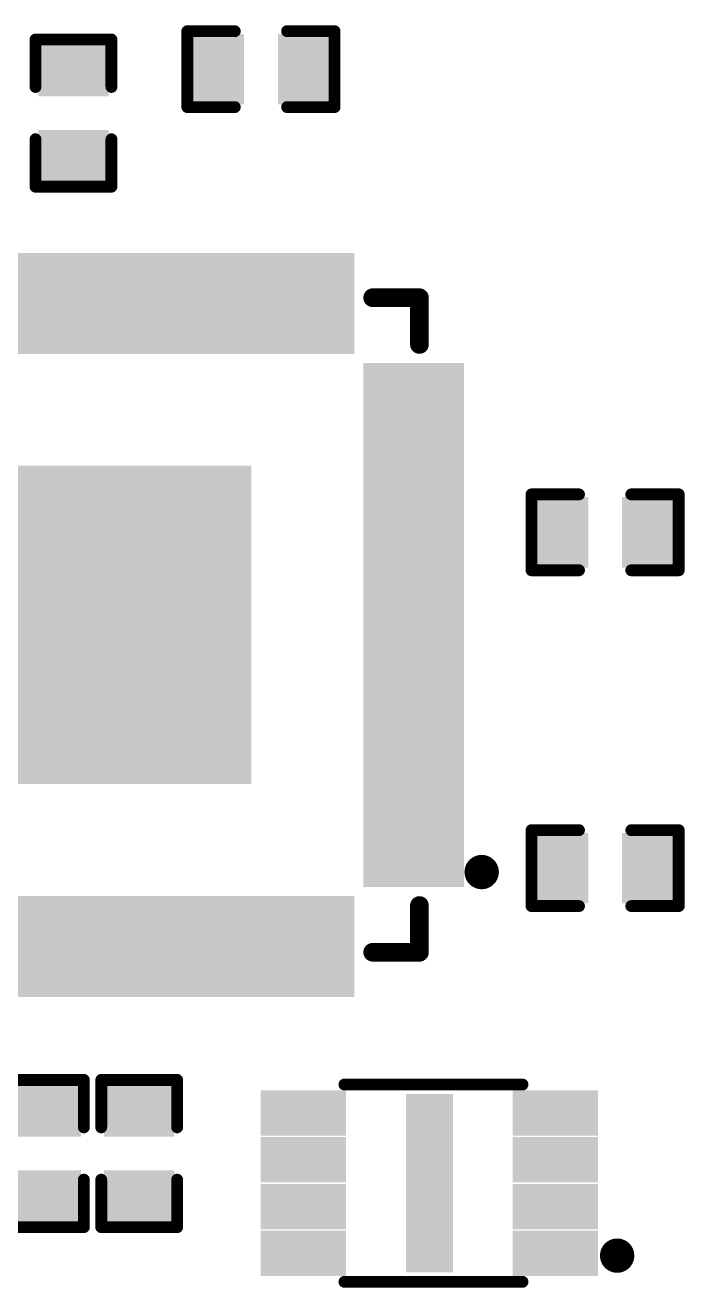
# Model space of a CAD drawing. Header units: inches. Extents: x -5 to 5450, y -4 to 5452.
# Drawn here: x 44.59 to 51.64, y 13.14 to 26.64 of the extents above; entities that cross this region are included whole.
import ezdxf

# ---------------------------------------------------------------- set-up
doc = ezdxf.new("R2010")
doc.units = ezdxf.units.IN
for name, color, linetype in [('Top Layer', 1, 'Continuous'), ('Top Overlay', 2, 'Continuous'), ('Top Paste', 8, 'Continuous'), ('Top Solder', 216, 'Continuous')]:
    doc.layers.add(name, color=color, linetype=linetype)

# ---------------------------------------------------------------- blocks, each defined once
blk = doc.blocks.new('8_USON__2_3__16')
at = {"layer": 'Top Layer'}
for points in [[(-0.356, 0.14), (0.356, 0.14), (0.356, -0.14), (-0.356, -0.14)], [(2.34, 0.14), (3.051, 0.14), (3.051, -0.14), (2.34, -0.14)], [(1.198, 0.1), (1.498, 0.1), (1.498, -1.6), (1.198, -1.6)], [(-0.356, -0.36), (0.356, -0.36), (0.356, -0.64), (-0.356, -0.64)], [(2.34, -0.36), (3.051, -0.36), (3.051, -0.64), (2.34, -0.64)], [(-0.356, -0.86), (0.356, -0.86), (0.356, -1.14), (-0.356, -1.14)], [(2.34, -0.86), (3.051, -0.86), (3.051, -1.14), (2.34, -1.14)], [(-0.356, -1.36), (0.356, -1.36), (0.356, -1.64), (-0.356, -1.64)], [(2.34, -1.36), (3.051, -1.36), (3.051, -1.64), (2.34, -1.64)]]:
    blk.add_hatch(color=1, dxfattribs=at).paths.add_polyline_path(points)
at = {"layer": 'Top Paste'}
for points in [[(-0.356, 0.14), (0.356, 0.14), (0.356, -0.14), (-0.356, -0.14)], [(2.34, 0.14), (3.051, 0.14), (3.051, -0.14), (2.34, -0.14)], [(1.198, 0.1), (1.498, 0.1), (1.498, -1.6), (1.198, -1.6)], [(-0.356, -0.36), (0.356, -0.36), (0.356, -0.64), (-0.356, -0.64)], [(2.34, -0.36), (3.051, -0.36), (3.051, -0.64), (2.34, -0.64)], [(-0.356, -0.86), (0.356, -0.86), (0.356, -1.14), (-0.356, -1.14)], [(2.34, -0.86), (3.051, -0.86), (3.051, -1.14), (2.34, -1.14)], [(-0.356, -1.36), (0.356, -1.36), (0.356, -1.64), (-0.356, -1.64)], [(2.34, -1.36), (3.051, -1.36), (3.051, -1.64), (2.34, -1.64)]]:
    blk.add_hatch(color=8, dxfattribs=at).paths.add_polyline_path(points)
at = {"layer": 'Top Solder'}
for points in [[(-0.457, 0.242), (0.457, 0.242), (0.457, -0.242), (-0.457, -0.242)], [(1.096, 0.202), (1.599, 0.202), (1.599, -1.702), (1.096, -1.702)], [(2.238, 0.242), (3.152, 0.242), (3.152, -0.242), (2.238, -0.242)], [(-0.457, -0.258), (0.457, -0.258), (0.457, -0.742), (-0.457, -0.742)], [(2.238, -0.258), (3.152, -0.258), (3.152, -0.742), (2.238, -0.742)], [(-0.457, -0.758), (0.457, -0.758), (0.457, -1.242), (-0.457, -1.242)], [(2.238, -0.758), (3.152, -0.758), (3.152, -1.242), (2.238, -1.242)], [(-0.457, -1.258), (0.457, -1.258), (0.457, -1.742), (-0.457, -1.742)], [(2.238, -1.258), (3.152, -1.258), (3.152, -1.742), (2.238, -1.742)]]:
    blk.add_hatch(color=216, dxfattribs=at).paths.add_polyline_path(points)
at = {"layer": 'Top Overlay'}
for points in [[(2.257, 0.305, 0.127, 0.127, 0), (0.352, 0.305, 0.127, 0.127, 0)], [(2.257, -1.805, 0.127, 0.127, 0), (0.352, -1.805, 0.127, 0.127, 0)]]:
    blk.add_lwpolyline(points, format="xyseb", dxfattribs=at)
for points in [[(0.32, 0.305, 0.0635, 0.0635, 1), (0.383, 0.305, 0.0635, 0.0635, 1)], [(2.225, 0.305, 0.0635, 0.0635, 1), (2.288, 0.305, 0.0635, 0.0635, 1)], [(-0.604, 0.025, 0.254, 0.254, 1), (-0.717, 0.025, 0.254, 0.254, 1)], [(-0.781, 0.025, 0.127, 0.127, 1), (-0.654, 0.025, 0.127, 0.127, 1)], [(-0.667, 0.025, 0.127, 0.127, 1), (-0.54, 0.025, 0.127, 0.127, 1)], [(0.32, -1.805, 0.0635, 0.0635, 1), (0.383, -1.805, 0.0635, 0.0635, 1)], [(2.225, -1.805, 0.0635, 0.0635, 1), (2.288, -1.805, 0.0635, 0.0635, 1)]]:
    blk.add_lwpolyline(points, format="xyseb", close=True, dxfattribs=at)
blk = doc.blocks.new('QFN_56__7_7__17')
at = {"layer": 'Top Layer'}
for points in [[(-2.7, 3), (-2.7, 3.875), (-2.5, 3.875), (-2.5, 3)], [(-2.3, 3), (-2.3, 3.875), (-2.1, 3.875), (-2.1, 3)], [(-1.9, 3), (-1.9, 3.875), (-1.7, 3.875), (-1.7, 3)], [(-1.5, 3), (-1.5, 3.875), (-1.3, 3.875), (-1.3, 3)], [(-1.1, 3), (-1.1, 3.875), (-0.9, 3.875), (-0.9, 3)], [(-0.7, 3), (-0.7, 3.875), (-0.5, 3.875), (-0.5, 3)], [(-0.3, 3), (-0.3, 3.875), (-0.1, 3.875), (-0.1, 3)], [(0.1, 3), (0.1, 3.875), (0.3, 3.875), (0.3, 3)], [(0.5, 3), (0.5, 3.875), (0.7, 3.875), (0.7, 3)], [(0.9, 3), (0.9, 3.875), (1.1, 3.875), (1.1, 3)], [(1.3, 3), (1.3, 3.875), (1.5, 3.875), (1.5, 3)], [(1.7, 3), (1.7, 3.875), (1.9, 3.875), (1.9, 3)], [(2.1, 3), (2.1, 3.875), (2.3, 3.875), (2.3, 3)], [(2.5, 3), (2.5, 3.875), (2.7, 3.875), (2.7, 3)], [(-3.875, 2.7), (-3, 2.7), (-3, 2.5), (-3.875, 2.5)], [(3, 2.7), (3.875, 2.7), (3.875, 2.5), (3, 2.5)], [(-3.875, 2.3), (-3, 2.3), (-3, 2.1), (-3.875, 2.1)], [(3, 2.3), (3.875, 2.3), (3.875, 2.1), (3, 2.1)], [(-3.875, 1.9), (-3, 1.9), (-3, 1.7), (-3.875, 1.7)], [(3, 1.9), (3.875, 1.9), (3.875, 1.7), (3, 1.7)], [(-3.875, 1.5), (-3, 1.5), (-3, 1.3), (-3.875, 1.3)], [(-1.6, 1.6), (1.6, 1.6), (1.6, -1.6), (-1.6, -1.6)], [(3, 1.5), (3.875, 1.5), (3.875, 1.3), (3, 1.3)], [(-3.875, 1.1), (-3, 1.1), (-3, 0.9), (-3.875, 0.9)], [(3, 1.1), (3.875, 1.1), (3.875, 0.9), (3, 0.9)], [(-3.875, 0.7), (-3, 0.7), (-3, 0.5), (-3.875, 0.5)], [(3, 0.7), (3.875, 0.7), (3.875, 0.5), (3, 0.5)], [(-3.875, 0.3), (-3, 0.3), (-3, 0.1), (-3.875, 0.1)], [(3, 0.3), (3.875, 0.3), (3.875, 0.1), (3, 0.1)], [(-3.875, -0.1), (-3, -0.1), (-3, -0.3), (-3.875, -0.3)], [(3, -0.1), (3.875, -0.1), (3.875, -0.3), (3, -0.3)], [(-3.875, -0.5), (-3, -0.5), (-3, -0.7), (-3.875, -0.7)], [(3, -0.5), (3.875, -0.5), (3.875, -0.7), (3, -0.7)], [(-3.875, -0.9), (-3, -0.9), (-3, -1.1), (-3.875, -1.1)], [(3, -0.9), (3.875, -0.9), (3.875, -1.1), (3, -1.1)], [(-3.875, -1.3), (-3, -1.3), (-3, -1.5), (-3.875, -1.5)], [(3, -1.3), (3.875, -1.3), (3.875, -1.5), (3, -1.5)], [(-3.875, -1.7), (-3, -1.7), (-3, -1.9), (-3.875, -1.9)], [(3, -1.7), (3.875, -1.7), (3.875, -1.9), (3, -1.9)], [(-3.875, -2.1), (-3, -2.1), (-3, -2.3), (-3.875, -2.3)], [(3, -2.1), (3.875, -2.1), (3.875, -2.3), (3, -2.3)], [(-3.875, -2.5), (-3, -2.5), (-3, -2.7), (-3.875, -2.7)], [(3, -2.5), (3.875, -2.5), (3.875, -2.7), (3, -2.7)], [(-2.7, -3.875), (-2.7, -3), (-2.5, -3), (-2.5, -3.875)], [(-2.3, -3.875), (-2.3, -3), (-2.1, -3), (-2.1, -3.875)], [(-1.9, -3.875), (-1.9, -3), (-1.7, -3), (-1.7, -3.875)], [(-1.5, -3.875), (-1.5, -3), (-1.3, -3), (-1.3, -3.875)], [(-1.1, -3.875), (-1.1, -3), (-0.9, -3), (-0.9, -3.875)], [(-0.7, -3.875), (-0.7, -3), (-0.5, -3), (-0.5, -3.875)], [(-0.3, -3.875), (-0.3, -3), (-0.1, -3), (-0.1, -3.875)], [(0.1, -3.875), (0.1, -3), (0.3, -3), (0.3, -3.875)], [(0.5, -3.875), (0.5, -3), (0.7, -3), (0.7, -3.875)], [(0.9, -3.875), (0.9, -3), (1.1, -3), (1.1, -3.875)], [(1.3, -3.875), (1.3, -3), (1.5, -3), (1.5, -3.875)], [(1.7, -3.875), (1.7, -3), (1.9, -3), (1.9, -3.875)], [(2.1, -3.875), (2.1, -3), (2.3, -3), (2.3, -3.875)], [(2.5, -3.875), (2.5, -3), (2.7, -3), (2.7, -3.875)]]:
    blk.add_hatch(color=1, dxfattribs=at).paths.add_polyline_path(points)
at = {"layer": 'Top Paste'}
for points in [[(-2.7, 3), (-2.7, 3.875), (-2.5, 3.875), (-2.5, 3)], [(-2.3, 3), (-2.3, 3.875), (-2.1, 3.875), (-2.1, 3)], [(-1.9, 3), (-1.9, 3.875), (-1.7, 3.875), (-1.7, 3)], [(-1.5, 3), (-1.5, 3.875), (-1.3, 3.875), (-1.3, 3)], [(-1.1, 3), (-1.1, 3.875), (-0.9, 3.875), (-0.9, 3)], [(-0.7, 3), (-0.7, 3.875), (-0.5, 3.875), (-0.5, 3)], [(-0.3, 3), (-0.3, 3.875), (-0.1, 3.875), (-0.1, 3)], [(0.1, 3), (0.1, 3.875), (0.3, 3.875), (0.3, 3)], [(0.5, 3), (0.5, 3.875), (0.7, 3.875), (0.7, 3)], [(0.9, 3), (0.9, 3.875), (1.1, 3.875), (1.1, 3)], [(1.3, 3), (1.3, 3.875), (1.5, 3.875), (1.5, 3)], [(1.7, 3), (1.7, 3.875), (1.9, 3.875), (1.9, 3)], [(2.1, 3), (2.1, 3.875), (2.3, 3.875), (2.3, 3)], [(2.5, 3), (2.5, 3.875), (2.7, 3.875), (2.7, 3)], [(-3.875, 2.7), (-3, 2.7), (-3, 2.5), (-3.875, 2.5)], [(3, 2.7), (3.875, 2.7), (3.875, 2.5), (3, 2.5)], [(-3.875, 2.3), (-3, 2.3), (-3, 2.1), (-3.875, 2.1)], [(3, 2.3), (3.875, 2.3), (3.875, 2.1), (3, 2.1)], [(-3.875, 1.9), (-3, 1.9), (-3, 1.7), (-3.875, 1.7)], [(3, 1.9), (3.875, 1.9), (3.875, 1.7), (3, 1.7)], [(-3.875, 1.5), (-3, 1.5), (-3, 1.3), (-3.875, 1.3)], [(-1.6, 1.6), (1.6, 1.6), (1.6, -1.6), (-1.6, -1.6)], [(3, 1.5), (3.875, 1.5), (3.875, 1.3), (3, 1.3)], [(-3.875, 1.1), (-3, 1.1), (-3, 0.9), (-3.875, 0.9)], [(3, 1.1), (3.875, 1.1), (3.875, 0.9), (3, 0.9)], [(-3.875, 0.7), (-3, 0.7), (-3, 0.5), (-3.875, 0.5)], [(3, 0.7), (3.875, 0.7), (3.875, 0.5), (3, 0.5)], [(-3.875, 0.3), (-3, 0.3), (-3, 0.1), (-3.875, 0.1)], [(3, 0.3), (3.875, 0.3), (3.875, 0.1), (3, 0.1)], [(-3.875, -0.1), (-3, -0.1), (-3, -0.3), (-3.875, -0.3)], [(3, -0.1), (3.875, -0.1), (3.875, -0.3), (3, -0.3)], [(-3.875, -0.5), (-3, -0.5), (-3, -0.7), (-3.875, -0.7)], [(3, -0.5), (3.875, -0.5), (3.875, -0.7), (3, -0.7)], [(-3.875, -0.9), (-3, -0.9), (-3, -1.1), (-3.875, -1.1)], [(3, -0.9), (3.875, -0.9), (3.875, -1.1), (3, -1.1)], [(-3.875, -1.3), (-3, -1.3), (-3, -1.5), (-3.875, -1.5)], [(3, -1.3), (3.875, -1.3), (3.875, -1.5), (3, -1.5)], [(-3.875, -1.7), (-3, -1.7), (-3, -1.9), (-3.875, -1.9)], [(3, -1.7), (3.875, -1.7), (3.875, -1.9), (3, -1.9)], [(-3.875, -2.1), (-3, -2.1), (-3, -2.3), (-3.875, -2.3)], [(3, -2.1), (3.875, -2.1), (3.875, -2.3), (3, -2.3)], [(-3.875, -2.5), (-3, -2.5), (-3, -2.7), (-3.875, -2.7)], [(3, -2.5), (3.875, -2.5), (3.875, -2.7), (3, -2.7)], [(-2.7, -3.875), (-2.7, -3), (-2.5, -3), (-2.5, -3.875)], [(-2.3, -3.875), (-2.3, -3), (-2.1, -3), (-2.1, -3.875)], [(-1.9, -3.875), (-1.9, -3), (-1.7, -3), (-1.7, -3.875)], [(-1.5, -3.875), (-1.5, -3), (-1.3, -3), (-1.3, -3.875)], [(-1.1, -3.875), (-1.1, -3), (-0.9, -3), (-0.9, -3.875)], [(-0.7, -3.875), (-0.7, -3), (-0.5, -3), (-0.5, -3.875)], [(-0.3, -3.875), (-0.3, -3), (-0.1, -3), (-0.1, -3.875)], [(0.1, -3.875), (0.1, -3), (0.3, -3), (0.3, -3.875)], [(0.5, -3.875), (0.5, -3), (0.7, -3), (0.7, -3.875)], [(0.9, -3.875), (0.9, -3), (1.1, -3), (1.1, -3.875)], [(1.3, -3.875), (1.3, -3), (1.5, -3), (1.5, -3.875)], [(1.7, -3.875), (1.7, -3), (1.9, -3), (1.9, -3.875)], [(2.1, -3.875), (2.1, -3), (2.3, -3), (2.3, -3.875)], [(2.5, -3.875), (2.5, -3), (2.7, -3), (2.7, -3.875)]]:
    blk.add_hatch(color=8, dxfattribs=at).paths.add_polyline_path(points)
at = {"layer": 'Top Solder'}
for points in [[(-2.802, 2.899), (-2.802, 3.977), (-2.398, 3.977), (-2.398, 2.899)], [(-2.402, 2.899), (-2.402, 3.977), (-1.998, 3.977), (-1.998, 2.899)], [(-2.002, 2.899), (-2.002, 3.977), (-1.598, 3.977), (-1.598, 2.899)], [(-1.602, 2.899), (-1.602, 3.977), (-1.198, 3.977), (-1.198, 2.899)], [(-1.202, 2.899), (-1.202, 3.977), (-0.798, 3.977), (-0.798, 2.899)], [(-0.802, 2.899), (-0.802, 3.977), (-0.398, 3.977), (-0.398, 2.899)], [(-0.402, 2.899), (-0.402, 3.977), (0.002, 3.977), (0.002, 2.899)], [(-0.002, 2.899), (-0.002, 3.977), (0.402, 3.977), (0.402, 2.899)], [(0.398, 2.899), (0.398, 3.977), (0.802, 3.977), (0.802, 2.899)], [(0.798, 2.899), (0.798, 3.977), (1.202, 3.977), (1.202, 2.899)], [(1.198, 2.899), (1.198, 3.977), (1.602, 3.977), (1.602, 2.899)], [(1.598, 2.899), (1.598, 3.977), (2.002, 3.977), (2.002, 2.899)], [(1.998, 2.899), (1.998, 3.977), (2.402, 3.977), (2.402, 2.899)], [(2.398, 2.899), (2.398, 3.977), (2.802, 3.977), (2.802, 2.899)], [(-3.977, 2.802), (-2.899, 2.802), (-2.899, 2.398), (-3.977, 2.398)], [(2.899, 2.802), (3.977, 2.802), (3.977, 2.398), (2.899, 2.398)], [(-3.977, 2.402), (-2.899, 2.402), (-2.899, 1.998), (-3.977, 1.998)], [(2.899, 2.402), (3.977, 2.402), (3.977, 1.998), (2.899, 1.998)], [(-3.977, 2.002), (-2.899, 2.002), (-2.899, 1.598), (-3.977, 1.598)], [(2.899, 2.002), (3.977, 2.002), (3.977, 1.598), (2.899, 1.598)], [(-1.702, 1.702), (1.702, 1.702), (1.702, -1.702), (-1.702, -1.702)], [(-3.977, 1.602), (-2.899, 1.602), (-2.899, 1.198), (-3.977, 1.198)], [(2.899, 1.602), (3.977, 1.602), (3.977, 1.198), (2.899, 1.198)], [(-3.977, 1.202), (-2.899, 1.202), (-2.899, 0.798), (-3.977, 0.798)], [(2.899, 1.202), (3.977, 1.202), (3.977, 0.798), (2.899, 0.798)], [(-3.977, 0.802), (-2.899, 0.802), (-2.899, 0.398), (-3.977, 0.398)], [(2.899, 0.802), (3.977, 0.802), (3.977, 0.398), (2.899, 0.398)], [(-3.977, 0.402), (-2.899, 0.402), (-2.899, -0.002), (-3.977, -0.002)], [(2.899, 0.402), (3.977, 0.402), (3.977, -0.002), (2.899, -0.002)], [(-3.977, 0.002), (-2.899, 0.002), (-2.899, -0.402), (-3.977, -0.402)], [(2.899, 0.002), (3.977, 0.002), (3.977, -0.402), (2.899, -0.402)], [(-3.977, -0.398), (-2.899, -0.398), (-2.899, -0.802), (-3.977, -0.802)], [(2.899, -0.398), (3.977, -0.398), (3.977, -0.802), (2.899, -0.802)], [(-3.977, -0.798), (-2.899, -0.798), (-2.899, -1.202), (-3.977, -1.202)], [(2.899, -0.798), (3.977, -0.798), (3.977, -1.202), (2.899, -1.202)], [(-3.977, -1.198), (-2.899, -1.198), (-2.899, -1.602), (-3.977, -1.602)], [(2.899, -1.198), (3.977, -1.198), (3.977, -1.602), (2.899, -1.602)], [(-3.977, -1.598), (-2.899, -1.598), (-2.899, -2.002), (-3.977, -2.002)], [(2.899, -1.598), (3.977, -1.598), (3.977, -2.002), (2.899, -2.002)], [(-3.977, -1.998), (-2.899, -1.998), (-2.899, -2.402), (-3.977, -2.402)], [(2.899, -1.998), (3.977, -1.998), (3.977, -2.402), (2.899, -2.402)], [(-3.977, -2.398), (-2.899, -2.398), (-2.899, -2.802), (-3.977, -2.802)], [(2.899, -2.398), (3.977, -2.398), (3.977, -2.802), (2.899, -2.802)], [(-2.802, -3.977), (-2.802, -2.899), (-2.398, -2.899), (-2.398, -3.977)], [(-2.402, -3.977), (-2.402, -2.899), (-1.998, -2.899), (-1.998, -3.977)], [(-2.002, -3.977), (-2.002, -2.899), (-1.598, -2.899), (-1.598, -3.977)], [(-1.602, -3.977), (-1.602, -2.899), (-1.198, -2.899), (-1.198, -3.977)], [(-1.202, -3.977), (-1.202, -2.899), (-0.798, -2.899), (-0.798, -3.977)], [(-0.802, -3.977), (-0.802, -2.899), (-0.398, -2.899), (-0.398, -3.977)], [(-0.402, -3.977), (-0.402, -2.899), (0.002, -2.899), (0.002, -3.977)], [(-0.002, -3.977), (-0.002, -2.899), (0.402, -2.899), (0.402, -3.977)], [(0.398, -3.977), (0.398, -2.899), (0.802, -2.899), (0.802, -3.977)], [(0.798, -3.977), (0.798, -2.899), (1.202, -2.899), (1.202, -3.977)], [(1.198, -3.977), (1.198, -2.899), (1.602, -2.899), (1.602, -3.977)], [(1.598, -3.977), (1.598, -2.899), (2.002, -2.899), (2.002, -3.977)], [(1.998, -3.977), (1.998, -2.899), (2.402, -2.899), (2.402, -3.977)], [(2.398, -3.977), (2.398, -2.899), (2.802, -2.899), (2.802, -3.977)]]:
    blk.add_hatch(color=216, dxfattribs=at).paths.add_polyline_path(points)
at = {"layer": 'Top Overlay'}
for points in [[(-3.5, 3.5, 0.2, 0.2, 0), (-3.5, 3, 0.2, 0.2, 0)], [(-3, 3.5, 0.2, 0.2, 0), (-3.5, 3.5, 0.2, 0.2, 0)], [(3.5, 3.5, 0.2, 0.2, 0), (3, 3.5, 0.2, 0.2, 0)], [(3.5, 3.5, 0.2, 0.2, 0), (3.5, 3, 0.2, 0.2, 0)], [(-3.5, -3, 0.2, 0.2, 0), (-3.5, -3.5, 0.2, 0.2, 0)], [(3.5, -3, 0.2, 0.2, 0), (3.5, -3.5, 0.2, 0.2, 0)], [(-3, -3.5, 0.2, 0.2, 0), (-3.5, -3.5, 0.2, 0.2, 0)], [(3.5, -3.5, 0.2, 0.2, 0), (3, -3.5, 0.2, 0.2, 0)]]:
    blk.add_lwpolyline(points, format="xyseb", dxfattribs=at)
for points in [[(-3.55, 3.5, 0.1, 0.1, 1), (-3.45, 3.5, 0.1, 0.1, 1)], [(-3.55, 3.5, 0.1, 0.1, 1), (-3.45, 3.5, 0.1, 0.1, 1)], [(-3.05, 3.5, 0.1, 0.1, 1), (-2.95, 3.5, 0.1, 0.1, 1)], [(2.95, 3.5, 0.1, 0.1, 1), (3.05, 3.5, 0.1, 0.1, 1)], [(3.45, 3.5, 0.1, 0.1, 1), (3.55, 3.5, 0.1, 0.1, 1)], [(3.45, 3.5, 0.1, 0.1, 1), (3.55, 3.5, 0.1, 0.1, 1)], [(-3.55, 3, 0.1, 0.1, 1), (-3.45, 3, 0.1, 0.1, 1)], [(3.45, 3, 0.1, 0.1, 1), (3.55, 3, 0.1, 0.1, 1)], [(-4.109, 2.642, 0.254, 0.254, 1), (-4.222, 2.642, 0.254, 0.254, 1)], [(-4.286, 2.642, 0.127, 0.127, 1), (-4.159, 2.642, 0.127, 0.127, 1)], [(-4.172, 2.642, 0.127, 0.127, 1), (-4.045, 2.642, 0.127, 0.127, 1)], [(-3.55, -3, 0.1, 0.1, 1), (-3.45, -3, 0.1, 0.1, 1)], [(3.45, -3, 0.1, 0.1, 1), (3.55, -3, 0.1, 0.1, 1)], [(-3.55, -3.5, 0.1, 0.1, 1), (-3.45, -3.5, 0.1, 0.1, 1)], [(-3.55, -3.5, 0.1, 0.1, 1), (-3.45, -3.5, 0.1, 0.1, 1)], [(-3.05, -3.5, 0.1, 0.1, 1), (-2.95, -3.5, 0.1, 0.1, 1)], [(2.95, -3.5, 0.1, 0.1, 1), (3.05, -3.5, 0.1, 0.1, 1)], [(3.45, -3.5, 0.1, 0.1, 1), (3.55, -3.5, 0.1, 0.1, 1)], [(3.45, -3.5, 0.1, 0.1, 1), (3.55, -3.5, 0.1, 0.1, 1)]]:
    blk.add_lwpolyline(points, format="xyseb", close=True, dxfattribs=at)
blk = doc.blocks.new('C___0402_216')
at = {"layer": 'Top Layer'}
for points in [[(-0.699, -0.318), (-0.699, 0.318), (-0.241, 0.318), (-0.241, -0.318)], [(0.241, -0.318), (0.241, 0.318), (0.699, 0.318), (0.699, -0.318)]]:
    blk.add_hatch(color=1, dxfattribs=at).paths.add_polyline_path(points)
at = {"layer": 'Top Paste'}
for points in [[(-0.699, -0.318), (-0.699, 0.318), (-0.241, 0.318), (-0.241, -0.318)], [(0.241, -0.318), (0.241, 0.318), (0.699, 0.318), (0.699, -0.318)]]:
    blk.add_hatch(color=8, dxfattribs=at).paths.add_polyline_path(points)
at = {"layer": 'Top Solder'}
for points in [[(-0.758, -0.377), (-0.758, 0.377), (-0.181, 0.377), (-0.181, -0.377)], [(0.181, -0.377), (0.181, 0.377), (0.758, 0.377), (0.758, -0.377)]]:
    blk.add_hatch(color=216, dxfattribs=at).paths.add_polyline_path(points)
at = {"layer": 'Top Overlay'}
for points in [[(-0.787, 0.406, 0.127, 0.127, 0), (-0.279, 0.406, 0.127, 0.127, 0)], [(-0.787, -0.406, 0.127, 0.127, 0), (-0.787, 0.406, 0.127, 0.127, 0)], [(0.279, 0.406, 0.127, 0.127, 0), (0.787, 0.406, 0.127, 0.127, 0)], [(0.787, -0.406, 0.127, 0.127, 0), (0.787, 0.406, 0.127, 0.127, 0)], [(-0.787, -0.406, 0.127, 0.127, 0), (-0.279, -0.406, 0.127, 0.127, 0)], [(0.279, -0.406, 0.127, 0.127, 0), (0.787, -0.406, 0.127, 0.127, 0)]]:
    blk.add_lwpolyline(points, format="xyseb", dxfattribs=at)
for points in [[(-0.819, 0.406, 0.0635, 0.0635, 1), (-0.756, 0.406, 0.0635, 0.0635, 1)], [(-0.819, 0.406, 0.0635, 0.0635, 1), (-0.756, 0.406, 0.0635, 0.0635, 1)], [(-0.311, 0.406, 0.0635, 0.0635, 1), (-0.248, 0.406, 0.0635, 0.0635, 1)], [(0.248, 0.406, 0.0635, 0.0635, 1), (0.311, 0.406, 0.0635, 0.0635, 1)], [(0.756, 0.406, 0.0635, 0.0635, 1), (0.819, 0.406, 0.0635, 0.0635, 1)], [(0.756, 0.406, 0.0635, 0.0635, 1), (0.819, 0.406, 0.0635, 0.0635, 1)], [(-0.819, -0.406, 0.0635, 0.0635, 1), (-0.756, -0.406, 0.0635, 0.0635, 1)], [(-0.819, -0.406, 0.0635, 0.0635, 1), (-0.756, -0.406, 0.0635, 0.0635, 1)], [(-0.311, -0.406, 0.0635, 0.0635, 1), (-0.248, -0.406, 0.0635, 0.0635, 1)], [(0.248, -0.406, 0.0635, 0.0635, 1), (0.311, -0.406, 0.0635, 0.0635, 1)], [(0.756, -0.406, 0.0635, 0.0635, 1), (0.819, -0.406, 0.0635, 0.0635, 1)], [(0.756, -0.406, 0.0635, 0.0635, 1), (0.819, -0.406, 0.0635, 0.0635, 1)]]:
    blk.add_lwpolyline(points, format="xyseb", close=True, dxfattribs=at)
blk = doc.blocks.new('____0402_219')
at = {"layer": 'Top Layer'}
for points in [[(-0.699, -0.318), (-0.699, 0.317), (-0.241, 0.317), (-0.241, -0.318)], [(0.241, -0.318), (0.241, 0.317), (0.699, 0.317), (0.699, -0.318)]]:
    blk.add_hatch(color=1, dxfattribs=at).paths.add_polyline_path(points)
at = {"layer": 'Top Paste'}
for points in [[(-0.699, -0.318), (-0.699, 0.317), (-0.241, 0.317), (-0.241, -0.318)], [(0.241, -0.318), (0.241, 0.317), (0.699, 0.317), (0.699, -0.318)]]:
    blk.add_hatch(color=8, dxfattribs=at).paths.add_polyline_path(points)
at = {"layer": 'Top Solder'}
for points in [[(-0.758, -0.377), (-0.758, 0.377), (-0.181, 0.377), (-0.181, -0.377)], [(0.181, -0.377), (0.181, 0.377), (0.758, 0.377), (0.758, -0.377)]]:
    blk.add_hatch(color=216, dxfattribs=at).paths.add_polyline_path(points)
at = {"layer": 'Top Overlay'}
for points in [[(-0.279, 0.406, 0.127, 0.127, 0), (-0.787, 0.406, 0.127, 0.127, 0)], [(-0.787, -0.406, 0.127, 0.127, 0), (-0.787, 0.406, 0.127, 0.127, 0)], [(0.787, 0.406, 0.127, 0.127, 0), (0.279, 0.406, 0.127, 0.127, 0)], [(0.787, -0.406, 0.127, 0.127, 0), (0.787, 0.406, 0.127, 0.127, 0)], [(-0.279, -0.406, 0.127, 0.127, 0), (-0.787, -0.406, 0.127, 0.127, 0)], [(0.787, -0.406, 0.127, 0.127, 0), (0.279, -0.406, 0.127, 0.127, 0)]]:
    blk.add_lwpolyline(points, format="xyseb", dxfattribs=at)
for points in [[(-0.819, 0.406, 0.0635, 0.0635, 1), (-0.756, 0.406, 0.0635, 0.0635, 1)], [(-0.819, 0.406, 0.0635, 0.0635, 1), (-0.756, 0.406, 0.0635, 0.0635, 1)], [(-0.311, 0.406, 0.0635, 0.0635, 1), (-0.248, 0.406, 0.0635, 0.0635, 1)], [(0.248, 0.406, 0.0635, 0.0635, 1), (0.311, 0.406, 0.0635, 0.0635, 1)], [(0.756, 0.406, 0.0635, 0.0635, 1), (0.819, 0.406, 0.0635, 0.0635, 1)], [(0.756, 0.406, 0.0635, 0.0635, 1), (0.819, 0.406, 0.0635, 0.0635, 1)], [(-0.819, -0.406, 0.0635, 0.0635, 1), (-0.756, -0.406, 0.0635, 0.0635, 1)], [(-0.819, -0.406, 0.0635, 0.0635, 1), (-0.756, -0.406, 0.0635, 0.0635, 1)], [(-0.311, -0.406, 0.0635, 0.0635, 1), (-0.248, -0.406, 0.0635, 0.0635, 1)], [(0.248, -0.406, 0.0635, 0.0635, 1), (0.311, -0.406, 0.0635, 0.0635, 1)], [(0.756, -0.406, 0.0635, 0.0635, 1), (0.819, -0.406, 0.0635, 0.0635, 1)], [(0.756, -0.406, 0.0635, 0.0635, 1), (0.819, -0.406, 0.0635, 0.0635, 1)]]:
    blk.add_lwpolyline(points, format="xyseb", close=True, dxfattribs=at)
blk = doc.blocks.new('____0402_221')
at = {"layer": 'Top Layer'}
for points in [[(-0.699, -0.318), (-0.699, 0.317), (-0.241, 0.317), (-0.241, -0.318)], [(0.241, -0.318), (0.241, 0.317), (0.699, 0.317), (0.699, -0.318)]]:
    blk.add_hatch(color=1, dxfattribs=at).paths.add_polyline_path(points)
at = {"layer": 'Top Paste'}
for points in [[(-0.699, -0.318), (-0.699, 0.317), (-0.241, 0.317), (-0.241, -0.318)], [(0.241, -0.318), (0.241, 0.317), (0.699, 0.317), (0.699, -0.318)]]:
    blk.add_hatch(color=8, dxfattribs=at).paths.add_polyline_path(points)
at = {"layer": 'Top Solder'}
for points in [[(-0.758, -0.377), (-0.758, 0.377), (-0.181, 0.377), (-0.181, -0.377)], [(0.181, -0.377), (0.181, 0.377), (0.758, 0.377), (0.758, -0.377)]]:
    blk.add_hatch(color=216, dxfattribs=at).paths.add_polyline_path(points)
at = {"layer": 'Top Overlay'}
for points in [[(-0.787, -0.406, 0.127, 0.127, 0), (-0.787, 0.406, 0.127, 0.127, 0)], [(-0.279, 0.406, 0.127, 0.127, 0), (-0.787, 0.406, 0.127, 0.127, 0)], [(0.787, 0.406, 0.127, 0.127, 0), (0.279, 0.406, 0.127, 0.127, 0)], [(0.787, -0.406, 0.127, 0.127, 0), (0.787, 0.406, 0.127, 0.127, 0)], [(-0.279, -0.406, 0.127, 0.127, 0), (-0.787, -0.406, 0.127, 0.127, 0)], [(0.787, -0.406, 0.127, 0.127, 0), (0.279, -0.406, 0.127, 0.127, 0)]]:
    blk.add_lwpolyline(points, format="xyseb", dxfattribs=at)
for points in [[(-0.819, 0.406, 0.0635, 0.0635, 1), (-0.756, 0.406, 0.0635, 0.0635, 1)], [(-0.819, 0.406, 0.0635, 0.0635, 1), (-0.756, 0.406, 0.0635, 0.0635, 1)], [(-0.311, 0.406, 0.0635, 0.0635, 1), (-0.248, 0.406, 0.0635, 0.0635, 1)], [(0.248, 0.406, 0.0635, 0.0635, 1), (0.311, 0.406, 0.0635, 0.0635, 1)], [(0.756, 0.406, 0.0635, 0.0635, 1), (0.819, 0.406, 0.0635, 0.0635, 1)], [(0.756, 0.406, 0.0635, 0.0635, 1), (0.819, 0.406, 0.0635, 0.0635, 1)], [(-0.819, -0.406, 0.0635, 0.0635, 1), (-0.756, -0.406, 0.0635, 0.0635, 1)], [(-0.819, -0.406, 0.0635, 0.0635, 1), (-0.756, -0.406, 0.0635, 0.0635, 1)], [(-0.311, -0.406, 0.0635, 0.0635, 1), (-0.248, -0.406, 0.0635, 0.0635, 1)], [(0.248, -0.406, 0.0635, 0.0635, 1), (0.311, -0.406, 0.0635, 0.0635, 1)], [(0.756, -0.406, 0.0635, 0.0635, 1), (0.819, -0.406, 0.0635, 0.0635, 1)], [(0.756, -0.406, 0.0635, 0.0635, 1), (0.819, -0.406, 0.0635, 0.0635, 1)]]:
    blk.add_lwpolyline(points, format="xyseb", close=True, dxfattribs=at)
blk = doc.blocks.new('____0402_222')
at = {"layer": 'Top Layer'}
for points in [[(-0.699, -0.318), (-0.699, 0.318), (-0.241, 0.318), (-0.241, -0.318)], [(0.241, -0.318), (0.241, 0.318), (0.699, 0.318), (0.699, -0.318)]]:
    blk.add_hatch(color=1, dxfattribs=at).paths.add_polyline_path(points)
at = {"layer": 'Top Paste'}
for points in [[(-0.699, -0.318), (-0.699, 0.318), (-0.241, 0.318), (-0.241, -0.318)], [(0.241, -0.318), (0.241, 0.318), (0.699, 0.318), (0.699, -0.318)]]:
    blk.add_hatch(color=8, dxfattribs=at).paths.add_polyline_path(points)
at = {"layer": 'Top Solder'}
for points in [[(-0.758, -0.377), (-0.758, 0.377), (-0.181, 0.377), (-0.181, -0.377)], [(0.181, -0.377), (0.181, 0.377), (0.758, 0.377), (0.758, -0.377)]]:
    blk.add_hatch(color=216, dxfattribs=at).paths.add_polyline_path(points)
at = {"layer": 'Top Overlay'}
for points in [[(-0.279, 0.406, 0.127, 0.127, 0), (-0.787, 0.406, 0.127, 0.127, 0)], [(-0.787, 0.406, 0.127, 0.127, 0), (-0.787, -0.406, 0.127, 0.127, 0)], [(0.787, 0.406, 0.127, 0.127, 0), (0.279, 0.406, 0.127, 0.127, 0)], [(0.787, 0.406, 0.127, 0.127, 0), (0.787, -0.406, 0.127, 0.127, 0)], [(-0.279, -0.406, 0.127, 0.127, 0), (-0.787, -0.406, 0.127, 0.127, 0)], [(0.787, -0.406, 0.127, 0.127, 0), (0.279, -0.406, 0.127, 0.127, 0)]]:
    blk.add_lwpolyline(points, format="xyseb", dxfattribs=at)
for points in [[(-0.819, 0.406, 0.0635, 0.0635, 1), (-0.756, 0.406, 0.0635, 0.0635, 1)], [(-0.819, 0.406, 0.0635, 0.0635, 1), (-0.756, 0.406, 0.0635, 0.0635, 1)], [(-0.311, 0.406, 0.0635, 0.0635, 1), (-0.248, 0.406, 0.0635, 0.0635, 1)], [(0.248, 0.406, 0.0635, 0.0635, 1), (0.311, 0.406, 0.0635, 0.0635, 1)], [(0.756, 0.406, 0.0635, 0.0635, 1), (0.819, 0.406, 0.0635, 0.0635, 1)], [(0.756, 0.406, 0.0635, 0.0635, 1), (0.819, 0.406, 0.0635, 0.0635, 1)], [(-0.819, -0.406, 0.0635, 0.0635, 1), (-0.756, -0.406, 0.0635, 0.0635, 1)], [(-0.819, -0.406, 0.0635, 0.0635, 1), (-0.756, -0.406, 0.0635, 0.0635, 1)], [(-0.311, -0.406, 0.0635, 0.0635, 1), (-0.248, -0.406, 0.0635, 0.0635, 1)], [(0.248, -0.406, 0.0635, 0.0635, 1), (0.311, -0.406, 0.0635, 0.0635, 1)], [(0.756, -0.406, 0.0635, 0.0635, 1), (0.819, -0.406, 0.0635, 0.0635, 1)], [(0.756, -0.406, 0.0635, 0.0635, 1), (0.819, -0.406, 0.0635, 0.0635, 1)]]:
    blk.add_lwpolyline(points, format="xyseb", close=True, dxfattribs=at)
blk = doc.blocks.new('____0402_223')
at = {"layer": 'Top Layer'}
for points in [[(-0.699, -0.318), (-0.699, 0.317), (-0.241, 0.317), (-0.241, -0.318)], [(0.241, -0.318), (0.241, 0.317), (0.699, 0.317), (0.699, -0.318)]]:
    blk.add_hatch(color=1, dxfattribs=at).paths.add_polyline_path(points)
at = {"layer": 'Top Paste'}
for points in [[(-0.699, -0.318), (-0.699, 0.317), (-0.241, 0.317), (-0.241, -0.318)], [(0.241, -0.318), (0.241, 0.317), (0.699, 0.317), (0.699, -0.318)]]:
    blk.add_hatch(color=8, dxfattribs=at).paths.add_polyline_path(points)
at = {"layer": 'Top Solder'}
for points in [[(-0.758, -0.377), (-0.758, 0.377), (-0.181, 0.377), (-0.181, -0.377)], [(0.181, -0.377), (0.181, 0.377), (0.758, 0.377), (0.758, -0.377)]]:
    blk.add_hatch(color=216, dxfattribs=at).paths.add_polyline_path(points)
at = {"layer": 'Top Overlay'}
for points in [[(-0.279, 0.406, 0.127, 0.127, 0), (-0.787, 0.406, 0.127, 0.127, 0)], [(-0.787, -0.406, 0.127, 0.127, 0), (-0.787, 0.406, 0.127, 0.127, 0)], [(0.787, 0.406, 0.127, 0.127, 0), (0.279, 0.406, 0.127, 0.127, 0)], [(0.787, -0.406, 0.127, 0.127, 0), (0.787, 0.406, 0.127, 0.127, 0)], [(-0.279, -0.406, 0.127, 0.127, 0), (-0.787, -0.406, 0.127, 0.127, 0)], [(0.787, -0.406, 0.127, 0.127, 0), (0.279, -0.406, 0.127, 0.127, 0)]]:
    blk.add_lwpolyline(points, format="xyseb", dxfattribs=at)
for points in [[(-0.819, 0.406, 0.0635, 0.0635, 1), (-0.756, 0.406, 0.0635, 0.0635, 1)], [(-0.819, 0.406, 0.0635, 0.0635, 1), (-0.756, 0.406, 0.0635, 0.0635, 1)], [(-0.311, 0.406, 0.0635, 0.0635, 1), (-0.248, 0.406, 0.0635, 0.0635, 1)], [(0.248, 0.406, 0.0635, 0.0635, 1), (0.311, 0.406, 0.0635, 0.0635, 1)], [(0.756, 0.406, 0.0635, 0.0635, 1), (0.819, 0.406, 0.0635, 0.0635, 1)], [(0.756, 0.406, 0.0635, 0.0635, 1), (0.819, 0.406, 0.0635, 0.0635, 1)], [(-0.819, -0.406, 0.0635, 0.0635, 1), (-0.756, -0.406, 0.0635, 0.0635, 1)], [(-0.819, -0.406, 0.0635, 0.0635, 1), (-0.756, -0.406, 0.0635, 0.0635, 1)], [(-0.311, -0.406, 0.0635, 0.0635, 1), (-0.248, -0.406, 0.0635, 0.0635, 1)], [(0.248, -0.406, 0.0635, 0.0635, 1), (0.311, -0.406, 0.0635, 0.0635, 1)], [(0.756, -0.406, 0.0635, 0.0635, 1), (0.819, -0.406, 0.0635, 0.0635, 1)], [(0.756, -0.406, 0.0635, 0.0635, 1), (0.819, -0.406, 0.0635, 0.0635, 1)]]:
    blk.add_lwpolyline(points, format="xyseb", close=True, dxfattribs=at)
blk = doc.blocks.new('____0402_224')
at = {"layer": 'Top Layer'}
for points in [[(-0.699, -0.318), (-0.699, 0.318), (-0.241, 0.318), (-0.241, -0.318)], [(0.241, -0.318), (0.241, 0.318), (0.699, 0.318), (0.699, -0.318)]]:
    blk.add_hatch(color=1, dxfattribs=at).paths.add_polyline_path(points)
at = {"layer": 'Top Paste'}
for points in [[(-0.699, -0.318), (-0.699, 0.318), (-0.241, 0.318), (-0.241, -0.318)], [(0.241, -0.318), (0.241, 0.318), (0.699, 0.318), (0.699, -0.318)]]:
    blk.add_hatch(color=8, dxfattribs=at).paths.add_polyline_path(points)
at = {"layer": 'Top Solder'}
for points in [[(-0.758, -0.377), (-0.758, 0.377), (-0.181, 0.377), (-0.181, -0.377)], [(0.181, -0.377), (0.181, 0.377), (0.758, 0.377), (0.758, -0.377)]]:
    blk.add_hatch(color=216, dxfattribs=at).paths.add_polyline_path(points)
at = {"layer": 'Top Overlay'}
for points in [[(-0.279, 0.406, 0.127, 0.127, 0), (-0.787, 0.406, 0.127, 0.127, 0)], [(-0.787, 0.406, 0.127, 0.127, 0), (-0.787, -0.406, 0.127, 0.127, 0)], [(0.787, 0.406, 0.127, 0.127, 0), (0.279, 0.406, 0.127, 0.127, 0)], [(0.787, 0.406, 0.127, 0.127, 0), (0.787, -0.406, 0.127, 0.127, 0)], [(-0.279, -0.406, 0.127, 0.127, 0), (-0.787, -0.406, 0.127, 0.127, 0)], [(0.787, -0.406, 0.127, 0.127, 0), (0.279, -0.406, 0.127, 0.127, 0)]]:
    blk.add_lwpolyline(points, format="xyseb", dxfattribs=at)
for points in [[(-0.819, 0.406, 0.0635, 0.0635, 1), (-0.756, 0.406, 0.0635, 0.0635, 1)], [(-0.819, 0.406, 0.0635, 0.0635, 1), (-0.756, 0.406, 0.0635, 0.0635, 1)], [(-0.311, 0.406, 0.0635, 0.0635, 1), (-0.248, 0.406, 0.0635, 0.0635, 1)], [(0.248, 0.406, 0.0635, 0.0635, 1), (0.311, 0.406, 0.0635, 0.0635, 1)], [(0.756, 0.406, 0.0635, 0.0635, 1), (0.819, 0.406, 0.0635, 0.0635, 1)], [(0.756, 0.406, 0.0635, 0.0635, 1), (0.819, 0.406, 0.0635, 0.0635, 1)], [(-0.819, -0.406, 0.0635, 0.0635, 1), (-0.756, -0.406, 0.0635, 0.0635, 1)], [(-0.819, -0.406, 0.0635, 0.0635, 1), (-0.756, -0.406, 0.0635, 0.0635, 1)], [(-0.311, -0.406, 0.0635, 0.0635, 1), (-0.248, -0.406, 0.0635, 0.0635, 1)], [(0.248, -0.406, 0.0635, 0.0635, 1), (0.311, -0.406, 0.0635, 0.0635, 1)], [(0.756, -0.406, 0.0635, 0.0635, 1), (0.819, -0.406, 0.0635, 0.0635, 1)], [(0.756, -0.406, 0.0635, 0.0635, 1), (0.819, -0.406, 0.0635, 0.0635, 1)]]:
    blk.add_lwpolyline(points, format="xyseb", close=True, dxfattribs=at)

msp = doc.modelspace()

# ---------------------------------------------------------------- block references
msp.add_blockref('C___0402_216', (47.107, 26.173))
for name, p, rotation in [('____0402_219', (45.102, 25.703), 270), ('QFN_56__7_7__17', (45.302, 20.229), 180), ('____0402_222', (50.788, 21.22), 180), ('____0402_224', (50.788, 17.629), 180), ('____0402_221', (44.807, 14.577), 270), ('____0402_223', (45.805, 14.577), 270), ('8_USON__2_3__16', (50.256, 13.51), 180)]:
    msp.add_blockref(name, p, dxfattribs=dict(rotation=rotation))

doc.saveas('drawing.dxf')
